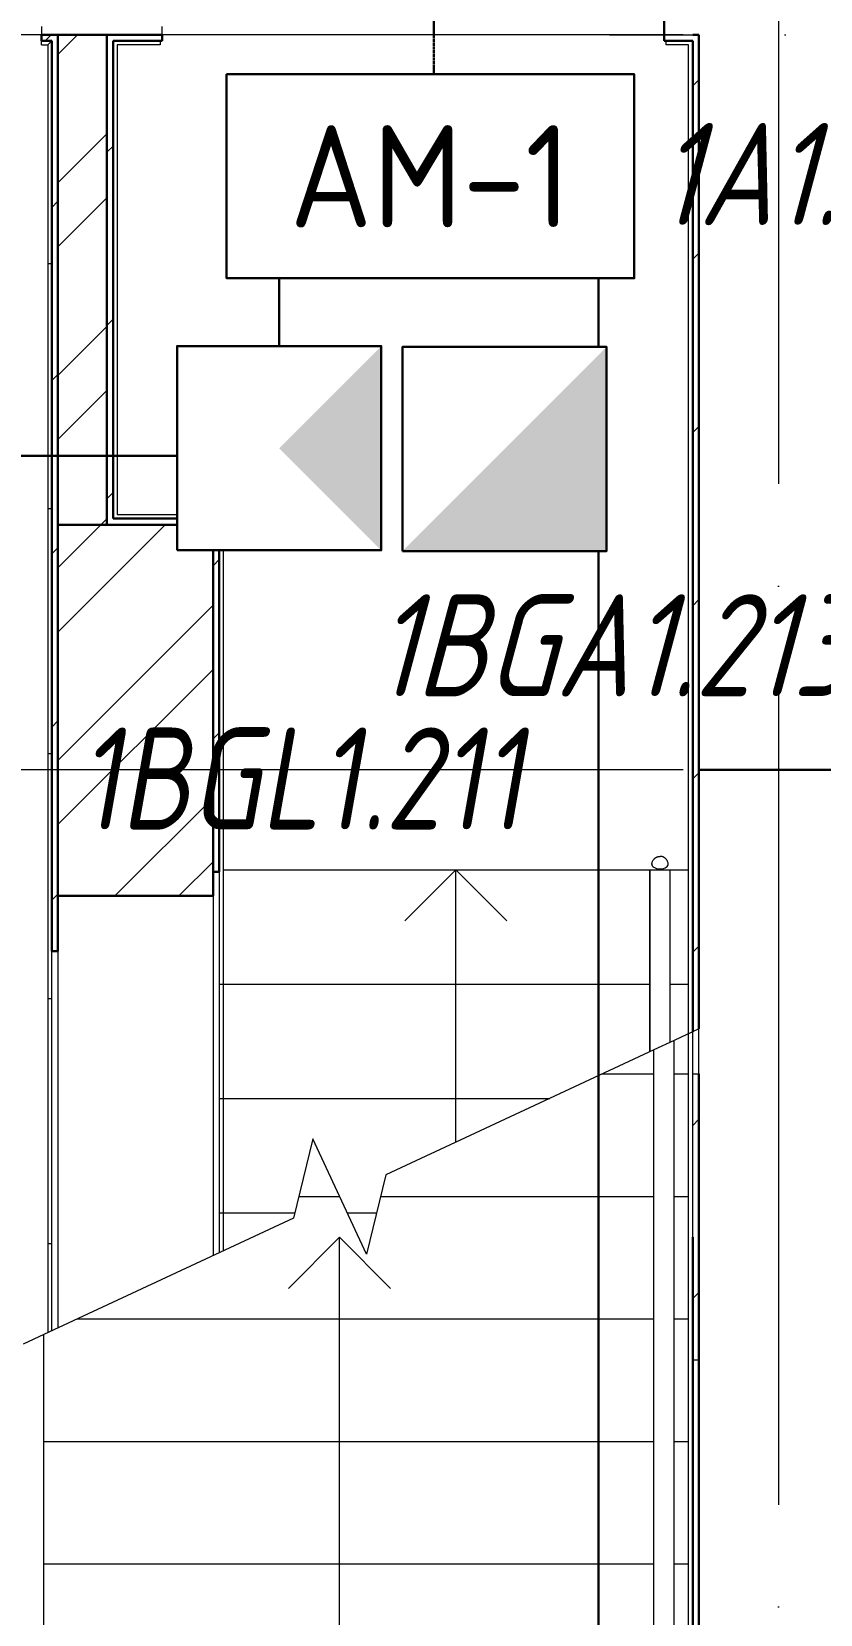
# Model space of a CAD drawing. Header units: millimetres. Extents: x -259793 to 1187961, y -549744 to 43070.
# Drawn here: x -19685 to -17753, y -7412 to -3536 of the extents above; entities that cross this region are included whole.
import ezdxf
from ezdxf.enums import TextEntityAlignment as Align

# ---------------------------------------------------------------- set-up
doc = ezdxf.new("R2010")
doc.units = ezdxf.units.MM
doc.linetypes.add('ADSK_Линия сетки', pattern=[25, 20, -2.5, 0, -2.5])
doc.linetypes.add('штриховаяX2', pattern=[1.5, 1, -0.5])
for name, color, linetype, lineweight in [('RC-Извещатели_охранные', 5, 'Continuous', 30), ('RC-Прочее_оборудование', 5, 'Continuous', 30), ('Лестницы', 252, 'Continuous', 9), ('Линии', 7, 'Continuous', 9), ('лс', 5, 'Continuous', 30), ('Ограждение', 252, 'Continuous', 9), ('Оси', 252, 'Continuous', 9), ('Перекрытие', 252, 'Continuous', 18), ('Стены внутренние', 7, 'Continuous', 18), ('Стены наружные', 7, 'Continuous', 18), ('Стены штриховка', 7, 'Continuous', 9), ('Стрелки вверх', 7, 'Continuous', 18)]:
    doc.layers.add(name, color=color, linetype=linetype, lineweight=lineweight)
doc.layers.add('RC-Позиционные_обозначения', color=7, linetype='Continuous')
doc.styles.add('ISOCPEUR', font='isocpeur.ttf', dxfattribs={"width": 0.9, "height": 350})
doc.styles.add('RubezhCAD', font='', dxfattribs={"oblique": 10})
doc.styles.get("Standard").update_dxf_attribs({"font": ''})
doc.styles.get('RubezhCAD').set_extended_font_data('GOST type A')
doc.styles.get('Standard').set_extended_font_data('GOST type B')

# ---------------------------------------------------------------- blocks, each defined once
blk = doc.blocks.new('RC-UGO-AM-01')
at = {"layer": 'RC-Прочее_оборудование'}
blk.add_point((0, 0), dxfattribs=at)
blk.add_attdef('PSTN', text='', height=2.5, dxfattribs=at).set_placement((2.323, 2.403), align=Align.BOTTOM_LEFT)
blk.add_wipeout([(4.993, 2.499), (4.993, -2.499), (-4.993, -2.499), (-4.987, 2.499)]).dxf.layer = 'RC-Прочее_оборудование'
blk.add_wipeout([(-4.993, -2.499), (-4.993, 2.499), (4.993, 2.499), (4.993, -2.499)]).dxf.layer = 'RC-Прочее_оборудование'
blk.add_lwpolyline([(-4.993, 2.499), (4.993, 2.499), (4.993, -2.499), (-4.993, -2.499), (-4.993, 2.499)], close=True, dxfattribs=at)
blk.add_lwpolyline([(-4.993, 2.499), (-4.987, 2.499)], dxfattribs=at)
blk.add_lwpolyline([(-4.993, 2.499), (-4.987, 2.499)], dxfattribs=at)
at = {"layer": 'RC-Прочее_оборудование', "ltscale": 100, "style": 'ISOCPEUR', "width": 0.9}
blk.add_text('АМ-1', height=2.5, dxfattribs=at).set_placement((0, 0), align=Align.MIDDLE)
blk = doc.blocks.new('RC-UGO-IOPPA-01')
at = {"layer": 'RC-Извещатели_охранные'}
blk.add_attdef('PSTN', text='', height=2.5, dxfattribs=at).set_placement((0.977, 2.603), align=Align.BOTTOM_LEFT)
blk.add_wipeout([(2.5, -2.5), (2.5, 2.5), (-2.5, 2.5), (-2.5, -2.5)]).dxf.layer = 'RC-Извещатели_охранные'
blk.add_wipeout([(-2.5, -2.5), (-2.5, 2.5), (2.5, 2.5), (2.5, -2.5)]).dxf.layer = 'RC-Извещатели_охранные'
h = blk.add_hatch(color=256, dxfattribs=at)
h.dxf.hatch_style = 1
h.paths.add_polyline_path([(2.5, -2.5), (2.5, 2.5), (0, 0)])
blk.add_lwpolyline([(-2.5, -2.5), (2.5, -2.5), (2.5, 2.5), (-2.5, 2.5)], close=True, dxfattribs=at)
blk = doc.blocks.new('RC-UGO-IOZ-02')
at = {"layer": 'RC-Извещатели_охранные'}
blk.add_attdef('PSTN', text='', height=2.5, dxfattribs=at).set_placement((0.977, 2.603), align=Align.BOTTOM_LEFT)
blk.add_wipeout([(2.5, -2.5), (2.5, 2.5), (-2.5, 2.5), (-2.5, -2.5)]).dxf.layer = 'RC-Извещатели_охранные'
blk.add_wipeout([(-2.5, -2.5), (-2.5, 2.5), (2.5, 2.5), (2.5, -2.5)]).dxf.layer = 'RC-Извещатели_охранные'
h = blk.add_hatch(color=256, dxfattribs=at)
h.dxf.hatch_style = 1
h.paths.add_polyline_path([(2.5, -2.5), (2.5, 2.5), (0, 0), (-2.5, -2.5)])
blk.add_lwpolyline([(-2.5, -2.5), (2.5, -2.5), (2.5, 2.5), (-2.5, 2.5)], close=True, dxfattribs=at)
blk = doc.blocks.new('1 этаж')
at = {"layer": 'Ограждение', "true_color": 0x636466}
h = blk.add_hatch(dxfattribs=at)
h.set_pattern_fill('FP_25', color=251, style=0, pattern_type=2)
h.set_pattern_definition([(0, (-32119.8, 96), (0, 600), []), (90, (-32119.8, 96), (-600, 4e-14), [])])
h.paths.add_polyline_path([(-19645.8, -6722.1), (-19635.8, -6717.5), (-19635.8, -3558.7), (-19645.8, -3568.7), (-19645.8, -6688.7)])
at = {"layer": 'Лестницы', "color": 251, "true_color": 0x636466}
for p, q in [((-19215.8, -5588.7), (-18170.8, -5588.7)), ((-18120.8, -5588.7), (-18075.8, -5588.7)), ((-19225.8, -5868.7), (-18170.8, -5868.7)), ((-19225.8, -5868.7), (-18170.8, -5868.7)), ((-18120.8, -5868.7), (-18075.8, -5868.7)), ((-18120.8, -5868.7), (-18075.8, -5868.7)), ((-18050.8, -5978.4), (-18110.8, -6006.4)), ((-18050.8, -6088.7), (-18050.8, -5978.4)), ((-18160.8, -6029.7), (-18817.5, -6335.9)), ((-18287.4, -6088.7), (-18160.8, -6088.7)), ((-18287.4, -6088.7), (-18160.8, -6088.7)), ((-18110.8, -6088.7), (-18075.8, -6088.7)), ((-18110.8, -6088.7), (-18075.8, -6088.7)), ((-18065.8, -6088.7), (-18050.8, -6088.7)), ((-18065.8, -6088.7), (-18050.8, -6088.7)), ((-19225.8, -6148.7), (-18416.1, -6148.7)), ((-19225.8, -6148.7), (-18416.1, -6148.7)), ((-18996.8, -6247.1), (-19044.1, -6441.6)), ((-18864.8, -6530.3), (-18996.8, -6247.1)), ((-18817.5, -6335.9), (-18864.8, -6530.3)), ((-19031.3, -6388.7), (-18930.8, -6388.7)), ((-19031.3, -6388.7), (-18930.8, -6388.7)), ((-18830.4, -6388.7), (-18160.8, -6388.7)), ((-18830.4, -6388.7), (-18160.8, -6388.7)), ((-18110.8, -6388.7), (-18075.8, -6388.7)), ((-18110.8, -6388.7), (-18075.8, -6388.7)), ((-19225.8, -6428.7), (-19041, -6428.7)), ((-19225.8, -6428.7), (-19041, -6428.7)), ((-18912.1, -6428.7), (-18840.1, -6428.7)), ((-18912.1, -6428.7), (-18840.1, -6428.7)), ((-19044.1, -6441.6), (-19655.8, -6726.8)), ((-19574.2, -6688.7), (-18160.8, -6688.7)), ((-19574.2, -6688.7), (-18160.8, -6688.7)), ((-18110.8, -6688.7), (-18075.8, -6688.7)), ((-18110.8, -6688.7), (-18075.8, -6688.7)), ((-19655.8, -6988.7), (-18160.8, -6988.7)), ((-19655.8, -6988.7), (-18160.8, -6988.7)), ((-18110.8, -6988.7), (-18075.8, -6988.7)), ((-18110.8, -6988.7), (-18075.8, -6988.7)), ((-19655.8, -7288.7), (-18160.8, -7288.7)), ((-19655.8, -7288.7), (-18160.8, -7288.7)), ((-18110.8, -7288.7), (-18075.8, -7288.7)), ((-18110.8, -7288.7), (-18075.8, -7288.7))]:
    blk.add_line(p, q, dxfattribs=at)
at = {"layer": 'Линии', "color": 251, "ltscale": 100, "true_color": 0x636466}
for p, q in [((-18269.4, -3543.7), (-18050.8, -3543.7)), ((-18050.8, -3543.7), (-18050.8, -4143.7))]:
    blk.add_line(p, q, dxfattribs=at)
at = {"layer": 'Ограждение', "color": 251, "true_color": 0x636466}
for p, q in [((-19660.8, -3568.7), (-19660.8, -3558.7)), ((-19635.8, -3558.7), (-19645.8, -3568.7)), ((-19645.8, -3568.7), (-19635.8, -3558.7)), ((-19370.8, -3558.7), (-19370.8, -3568.7)), ((-18130.8, -3568.7), (-18130.8, -3558.7)), ((-19660.8, -3568.7), (-19645.8, -3568.7)), ((-19645.8, -3568.7), (-19645.8, -6722.1)), ((-19475.8, -3568.7), (-19475.8, -4718.7)), ((-19370.8, -3568.7), (-19475.8, -3568.7)), ((-18075.8, -3568.7), (-18130.8, -3568.7)), ((-18075.8, -5588.7), (-18075.8, -3568.7)), ((-19475.8, -4718.7), (-19215.8, -4718.7)), ((-19215.8, -4718.7), (-19215.8, -5588.7)), ((-19215.8, -5588.7), (-19215.8, -6521.6)), ((-18170.8, -5588.7), (-18170.8, -6034.3)), ((-18170.8, -5588.7), (-18120.8, -5588.7)), ((-18170.8, -6034.3), (-18170.8, -5588.7)), ((-18120.8, -6011), (-18120.8, -5588.7)), ((-18120.8, -6011), (-18120.8, -5588.7)), ((-18075.8, -5990), (-18075.8, -5588.7)), ((-18110.8, -6006.4), (-18160.8, -6029.7)), ((-18110.8, -9088.7), (-18110.8, -6006.4)), ((-18065.8, -5985.4), (-18075.8, -5990)), ((-18075.8, -9088.7), (-18075.8, -5990)), ((-18065.8, -6488.7), (-18065.8, -5985.4)), ((-18160.8, -9088.7), (-18160.8, -6029.7)), ((-19655.8, -6726.8), (-19705.8, -6750.1)), ((-19655.8, -8788.7), (-19655.8, -6726.8))]:
    blk.add_line(p, q, dxfattribs=at)
at = {"layer": 'Ограждение', "color": 251, "true_color": 0x636466, "flags": 128}
for points in [[(-18165.8, -5575.8), (-18165.7, -5574.3), (-18165.6, -5572.8), (-18165.3, -5571.3), (-18164.9, -5569.9), (-18164.4, -5568.5), (-18163.9, -5567.3), (-18163.3, -5566.1), (-18162.6, -5565), (-18162, -5564), (-18161.3, -5563.2), (-18160.6, -5562.4), (-18159.9, -5561.6), (-18159.2, -5561), (-18158.5, -5560.4), (-18157.8, -5559.9), (-18157.2, -5559.4), (-18156.6, -5559), (-18155.9, -5558.6), (-18155.3, -5558.3), (-18154.8, -5558), (-18154.2, -5557.7), (-18153.6, -5557.4), (-18153.1, -5557.2), (-18152.6, -5557), (-18152.1, -5556.9), (-18151.6, -5556.7), (-18151.1, -5556.6), (-18150.6, -5556.4), (-18150.2, -5556.3), (-18149.7, -5556.2), (-18149.3, -5556.1), (-18148.9, -5556.1), (-18148.4, -5556), (-18148, -5556), (-18147.6, -5555.9), (-18147.2, -5555.9), (-18146.7, -5555.9), (-18146.3, -5555.8), (-18145.9, -5555.8), (-18145.8, -5555.8)], [(-18125.8, -5575.8), (-18125.9, -5574.3), (-18126, -5572.8), (-18126.3, -5571.3), (-18126.7, -5569.9), (-18127.2, -5568.5), (-18127.7, -5567.3), (-18128.3, -5566.1), (-18129, -5565), (-18129.6, -5564), (-18130.3, -5563.2), (-18131, -5562.4), (-18131.7, -5561.6), (-18132.4, -5561), (-18133.1, -5560.4), (-18133.8, -5559.9), (-18134.4, -5559.4), (-18135.1, -5559), (-18135.7, -5558.6), (-18136.3, -5558.3), (-18136.8, -5558), (-18137.4, -5557.7), (-18138, -5557.4), (-18138.5, -5557.2), (-18139, -5557), (-18139.5, -5556.9), (-18140, -5556.7), (-18140.5, -5556.6), (-18141, -5556.4), (-18141.4, -5556.3), (-18141.9, -5556.2), (-18142.3, -5556.1), (-18142.8, -5556.1), (-18143.2, -5556), (-18143.6, -5556), (-18144, -5555.9), (-18144.4, -5555.9), (-18144.9, -5555.9), (-18145.3, -5555.8), (-18145.7, -5555.8), (-18145.8, -5555.8)], [(-18147.8, -5588.7), (-18145.8, -5588.7), (-18143.8, -5588.7)]]:
    blk.add_lwpolyline(points, dxfattribs=at)
at = {"layer": 'Ограждение', "color": 251, "true_color": 0x636466}
for start_param, end_param in [(2.98122, 4.712389), (4.712389, 6.464546)]:
    blk.add_ellipse((-18145.8, -5575.8), major_axis=(20, 0), ratio=0.515534, start_param=start_param, end_param=end_param, dxfattribs=at)
at = {"layer": 'Оси', "color": 251, "linetype": 'ADSK_Линия сетки', "ltscale": 100, "true_color": 0x636466}
for p, q in [((-17855.8, -2643.7), (-17855.8, -33769.9)), ((4411.5, -3543.7), (-72528.1, -3543.7)), ((4411.5, -5343.7), (-72528.1, -5343.7))]:
    blk.add_line(p, q, dxfattribs=at)
at = {"layer": 'Перекрытие', "color": 251, "ltscale": 100, "true_color": 0x636466}
for p, q in [((-19660.8, -3543.7), (-21560.8, -3543.7)), ((-18135.8, -3543.7), (-19365.8, -3543.7)), ((-19215.8, -5588.7), (-18170.8, -5588.7)), ((-18120.8, -5588.7), (-18075.8, -5588.7))]:
    blk.add_line(p, q, dxfattribs=at)
at = {"layer": 'Стены внутренние', "color": 251, "lineweight": 30, "true_color": 0x636466}
for p, q in [((-18135.8, -2993.7), (-18135.8, -3543.7)), ((-18050.8, -3543.7), (-18050.8, -5978.4)), ((-18050.8, -3543.7), (-18050.8, -3543.7)), ((-17660.8, -5343.7), (-18050.8, -5343.7)), ((-18050.8, -6088.7), (-18050.8, -10738.7))]:
    blk.add_line(p, q, dxfattribs=at)
at = {"layer": 'Стены внутренние', "color": 251, "true_color": 0x636466}
for p, q in [((-19660.8, -3523.7), (-19660.8, -3543.7)), ((-19365.8, -3543.7), (-19365.8, -3523.7)), ((-18135.8, -3543.7), (-18065.8, -3543.7))]:
    blk.add_line(p, q, dxfattribs=at)
at = {"layer": 'Стены наружные', "color": 251, "lineweight": 30, "true_color": 0x636466}
for p, q in [((-19660.8, -3543.7), (-19660.8, -3558.7)), ((-19365.8, -3543.7), (-19660.8, -3543.7)), ((-19660.8, -3558.7), (-19635.8, -3558.7)), ((-19635.8, -3558.7), (-19635.8, -5788)), ((-19620.8, -5788), (-19620.8, -3543.7)), ((-19500.8, -4743.7), (-19500.8, -3543.7)), ((-19485.8, -3558.7), (-19365.8, -3558.7)), ((-19485.8, -4728.7), (-19485.8, -3558.7)), ((-19365.8, -3558.7), (-19365.8, -3543.7)), ((-18135.8, -3543.7), (-18135.8, -3558.7)), ((-18135.8, -3558.7), (-18065.8, -3558.7)), ((-18050.8, -3543.7), (-18065.8, -3543.7)), ((-18065.8, -3558.7), (-18065.8, -5985.4)), ((-18050.8, -5978.4), (-18050.8, -3543.7)), ((-19240.8, -4743.7), (-19620.8, -4743.7)), ((-19225.8, -4728.7), (-19485.8, -4728.7)), ((-19240.8, -4743.7), (-19240.8, -5652.7)), ((-19225.8, -5593.3), (-19225.8, -4728.7)), ((-19240.8, -5593.3), (-19225.8, -5593.3)), ((-19620.8, -5652.7), (-19240.8, -5652.7)), ((-19635.8, -5788), (-19620.8, -5788)), ((-18050.8, -10738.7), (-18050.8, -6088.7)), ((-18065.8, -6488.1), (-18065.8, -10723.7))]:
    blk.add_line(p, q, dxfattribs=at)
at = {"layer": 'Стены наружные', "color": 251, "linetype": 'Continuous', "lineweight": 9, "true_color": 0x636466}
for p, q in [((-19652.5, -3558.7), (-19637.5, -3543.7)), ((-19620.8, -3591.9), (-19572.6, -3543.7)), ((-18065.8, -3669.1), (-18050.8, -3654.1)), ((-19620.8, -3906.2), (-19500.8, -3786.2)), ((-19500.8, -3831.3), (-19485.8, -3816.3)), ((-19635.8, -3966.3), (-19620.8, -3951.3)), ((-19620.8, -4063.4), (-19500.8, -3943.4)), ((-18065.8, -4093.3), (-18050.8, -4078.3)), ((-19620.8, -4377.7), (-19500.8, -4257.7)), ((-19500.8, -4255.5), (-19485.8, -4240.5)), ((-19635.8, -4390.5), (-19620.8, -4375.5)), ((-19620.8, -4534.8), (-19500.8, -4414.8)), ((-18065.8, -4517.6), (-18050.8, -4502.6)), ((-19500.8, -4679.8), (-19485.8, -4664.8)), ((-19620.8, -4849.1), (-19515.4, -4743.7)), ((-19620.8, -5006.3), (-19358.3, -4743.7)), ((-19515.4, -4743.7), (-19500.8, -4729.1)), ((-19635.8, -4814.8), (-19620.8, -4799.8)), ((-19240.8, -4844.1), (-19225.8, -4829.1)), ((-19620.8, -5320.6), (-19240.8, -4940.6)), ((-18065.8, -4941.9), (-18050.8, -4926.9)), ((-19620.8, -5477.7), (-19240.8, -5097.7)), ((-19635.8, -5239.1), (-19620.8, -5224.1)), ((-19240.8, -5268.3), (-19225.8, -5253.3)), ((-18065.8, -5366.1), (-18050.8, -5351.1)), ((-19481.4, -5652.7), (-19240.8, -5412.1)), ((-19324.3, -5652.7), (-19240.8, -5569.2)), ((-19635.8, -5663.3), (-19620.8, -5648.3)), ((-18065.8, -5790.4), (-18050.8, -5775.4)), ((-18065.8, -6214.7), (-18050.8, -6199.7)), ((-18065.8, -6638.9), (-18050.8, -6623.9))]:
    blk.add_line(p, q, dxfattribs=at)
at = {"layer": 'Стены наружные', "color": 251, "true_color": 0x636466}
for p, q in [((-19225.8, -5593.3), (-19225.8, -6526.3)), ((-19240.8, -5652.7), (-19240.8, -6533.3)), ((-19635.8, -6717.5), (-19635.8, -5788)), ((-19620.8, -5788), (-19620.8, -6710.5))]:
    blk.add_line(p, q, dxfattribs=at)
at = {"layer": 'Стены штриховка', "color": 251, "true_color": 0x636466}
blk.add_line((-18065.8, -6788.7), (-18050.8, -6788.7), dxfattribs=at)
at = {"layer": 'Стрелки вверх', "color": 251, "true_color": 0x636466}
for p, q in [((-18645.8, -5588.7), (-18770.8, -5713.7)), ((-18645.8, -5868.7), (-18645.8, -5588.7)), ((-18645.8, -5588.7), (-18520.8, -5713.7)), ((-18645.8, -6148.7), (-18645.8, -5868.7)), ((-18645.8, -6255.8), (-18645.8, -6148.7)), ((-18930.8, -6488.7), (-19055.8, -6613.7)), ((-18930.8, -6688.7), (-18930.8, -6488.7)), ((-18930.8, -6488.7), (-18805.8, -6613.7)), ((-18930.8, -6988.7), (-18930.8, -6688.7)), ((-18930.8, -7288.7), (-18930.8, -6988.7)), ((-18930.8, -7588.7), (-18930.8, -7288.7))]:
    blk.add_line(p, q, dxfattribs=at)

msp = doc.modelspace()

# ---------------------------------------------------------------- linework, layer by layer
at = {"layer": 'лс'}
msp.add_line((-19328.79542, -4574.78944), (-20263.5969, -4574.78944), dxfattribs=at)

# ---------------------------------------------------------------- block references
msp.add_blockref('1 этаж', (0, 0))

# ---------------------------------------------------------------- next in the draw order: block references
at = {"layer": 'RC-Прочее_оборудование', "color": 1, "ltscale": 0.01}
ref = msp.add_blockref('RC-UGO-AM-01', (-18708.34055, -3890.24114), dxfattribs=dict(at, xscale=100, yscale=100, zscale=100))
ref.add_attrib('PSTN', '1A1.212', (-18152.80155, -4009.60837), dxfattribs={"layer": 'RC-Позиционные_обозначения', "height": 250, "style": 'RubezhCAD', "oblique": 15})

# ---------------------------------------------------------------- next in the draw order: linework, layer by layer
at = {"layer": 'лс', "linetype": 'штриховаяX2', "ltscale": 2}
msp.add_line((-18700.27396, -3290.05318), (-18700.27396, -3640.30862), dxfattribs=at)
at = {"layer": 'лс'}
for points in [[(-18296.25272, -4140.17366), (-18296.25272, -10556.33836), (-19331.85173, -10556.33836)], [(-19078.79542, -4306.23619), (-19078.79542, -4140.17366)]]:
    msp.add_lwpolyline(points, dxfattribs=at)

# ---------------------------------------------------------------- next in the draw order: block references
at = {"layer": 'RC-Извещатели_охранные', "color": 1, "ltscale": 0.01}
ref = msp.add_blockref('RC-UGO-IOZ-02', (-18526.94187, -4558.16872), dxfattribs=dict(at, xscale=100, yscale=100, zscale=100))
ref.add_attrib('PSTN', '1BGA1.213', dxfattribs={"layer": 'RC-Позиционные_обозначения', "height": 250, "style": 'RubezhCAD', "oblique": 15}).set_placement((-18263.38655, -5238.8875), align=Align.BOTTOM_CENTER)

# ---------------------------------------------------------------- next in the draw order: block references
at = {"layer": 'RC-Извещатели_охранные'}
ref = msp.add_blockref('RC-UGO-IOPPA-01', (-19078.79542, -4556.23619), dxfattribs=dict(at, xscale=100, yscale=100, zscale=100))
ref.add_attrib('PSTN', '1BGL1.211', dxfattribs={"layer": 'RC-Позиционные_обозначения', "height": 250, "style": 'RubezhCAD', "oblique": 10}).set_placement((-19024.58726, -5565.06256), align=Align.BOTTOM_CENTER)

doc.saveas('drawing.dxf')
